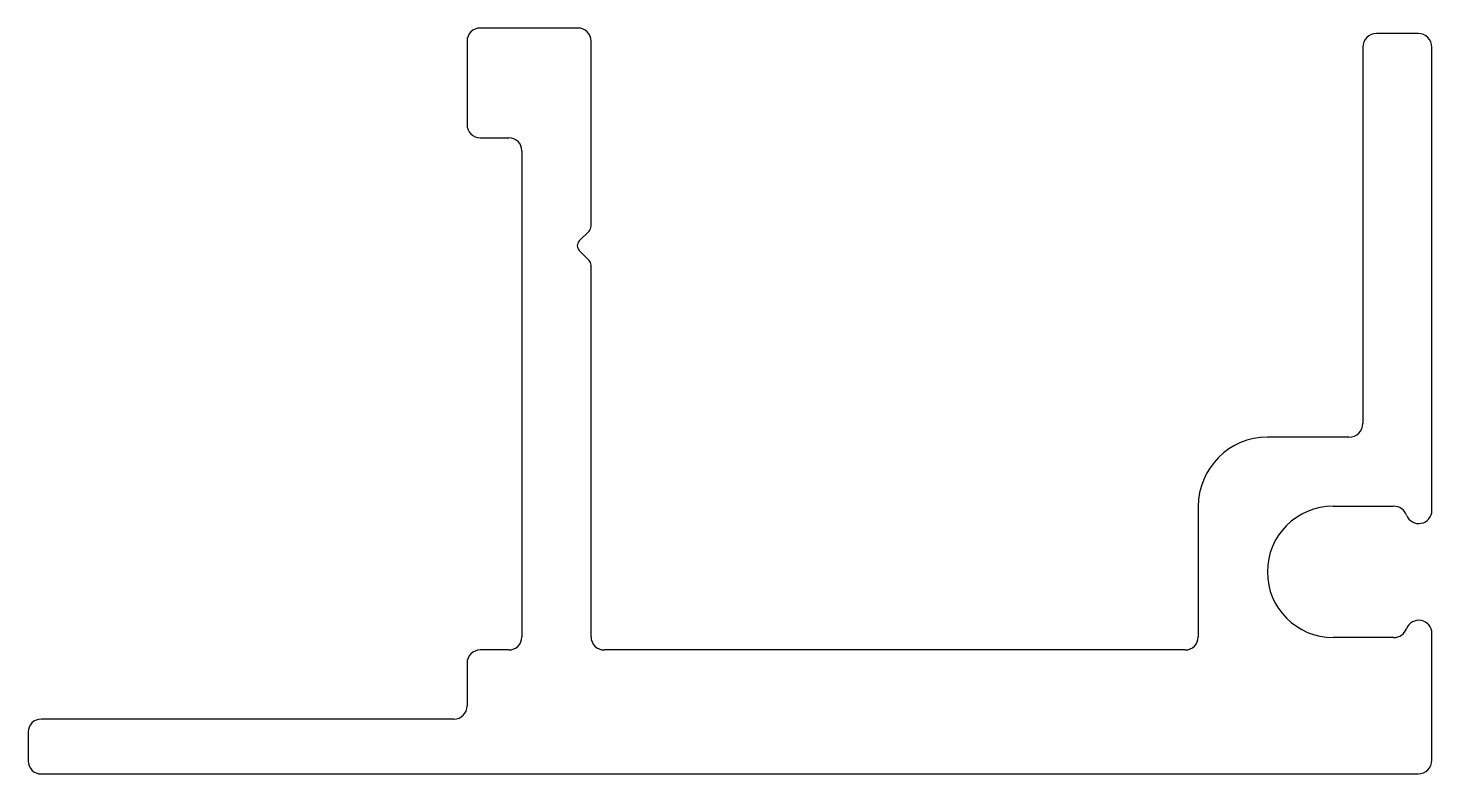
# Model space of a CAD drawing. Extents: x -20.3 to 20.3, y 20.4 to 42.
import ezdxf

# ---------------------------------------------------------------- set-up
doc = ezdxf.new("R2010")
doc.units = 0
doc.layers.get('0').update_dxf_attribs({"linetype": 'CONTINUOUS'})

msp = doc.modelspace()

# ---------------------------------------------------------------- linework, layer by layer
at = {"color": 254}
for p, q in [((-4.401, 42.002), (-7.226, 42.002)), ((19.907, 41.845), (18.707, 41.845)), ((-7.607, 41.621), (-7.607, 39.208)), ((-4.02, 36.268), (-4.02, 41.621)), ((18.307, 41.445), (18.307, 30.562)), ((20.307, 28.042), (20.307, 41.445)), ((-7.226, 38.827), (-6.401, 38.827)), ((-6.02, 38.446), (-6.02, 24.383)), ((-4.361, 35.843), (-4.078, 36.126)), ((-4.078, 35.278), (-4.361, 35.56)), ((-4.02, 24.383), (-4.02, 35.136)), ((17.907, 30.162), (15.554, 30.162)), ((13.547, 28.155), (13.547, 24.383)), ((17.447, 28.162), (19.199, 28.162)), ((20.307, 20.814), (20.307, 24.482)), ((-6.401, 24.002), (-7.226, 24.002)), ((13.166, 24.002), (-3.639, 24.002)), ((19.199, 24.362), (17.447, 24.362)), ((-7.607, 23.621), (-7.607, 22.383)), ((-7.988, 22.002), (-19.926, 22.002)), ((-20.307, 21.621), (-20.307, 20.795)), ((-19.926, 20.414), (19.907, 20.414))]:
    msp.add_line(p, q, dxfattribs=at)
for centre, radius, start, end in [((-7.226, 41.621), 0.381, 90, 180), ((-4.401, 41.621), 0.381, 0, 90), ((18.707, 41.445), 0.4, 90, 180), ((19.907, 41.445), 0.4, 360, 90), ((-7.226, 39.208), 0.381, 180, 270), ((-6.401, 38.446), 0.381, 0, 90), ((-4.22, 36.268), 0.2, 315, 0), ((-4.22, 35.702), 0.2, 135, 225), ((-4.22, 35.136), 0.2, 360, 45), ((17.907, 30.562), 0.4, 270, 360), ((15.554, 28.155), 2.007, 90, 180), ((17.447, 26.262), 1.9, 90, 270), ((19.199, 27.762), 0.4, 21.0372, 90), ((19.927, 28.042), 0.38, 201.0372, 360), ((19.927, 24.482), 0.38, 360, 158.9628), ((-6.401, 24.383), 0.381, 270, 0), ((-3.639, 24.383), 0.381, 180, 270), ((13.166, 24.383), 0.381, 270, 360), ((19.199, 24.762), 0.4, 270, 338.9628), ((-7.226, 23.621), 0.381, 90, 180), ((-7.988, 22.383), 0.381, 270, 0), ((-19.926, 21.621), 0.381, 90, 180), ((-19.926, 20.795), 0.381, 180, 270), ((19.907, 20.814), 0.4, 270, 0)]:
    msp.add_arc(centre, radius, start, end, dxfattribs=at)

doc.saveas('drawing.dxf')
